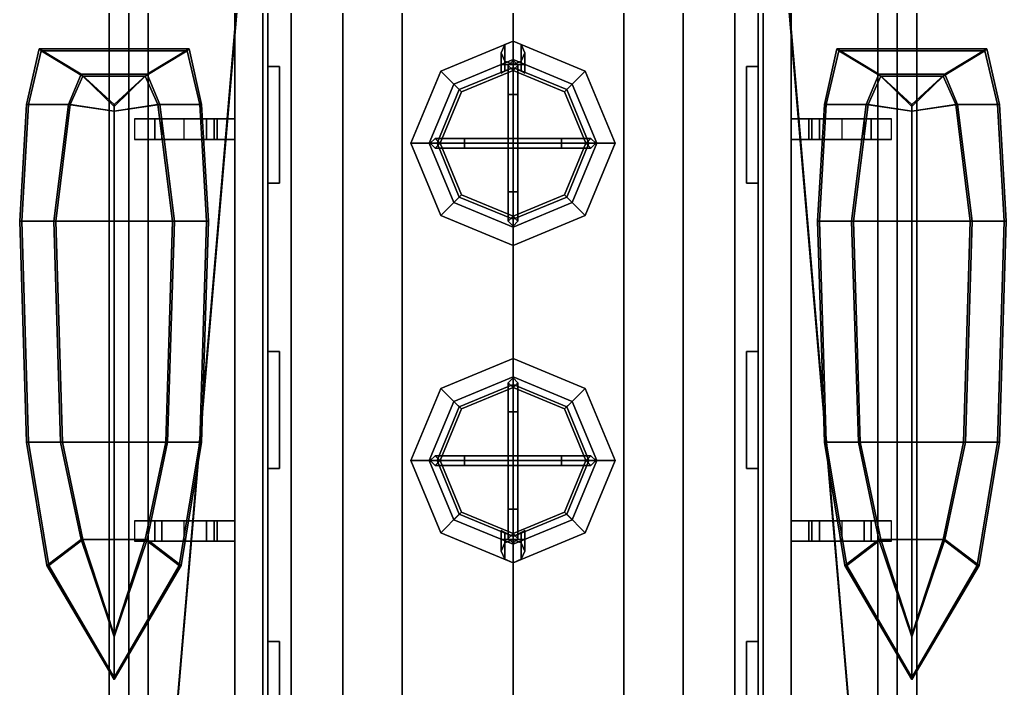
# Model space of a CAD drawing. Header units: millimetres. Extents: x -5.1 to 5.1, y -27.1 to 35.2.
# Drawn here: x -5.07 to 5.07, y -7.99 to -1.12 of the extents above; entities that cross this region are included whole.
import ezdxf

# ---------------------------------------------------------------- set-up
doc = ezdxf.new("R2010")
doc.units = ezdxf.units.MM
for name, color, linetype in [('boats', 1, 'Continuous'), ('cables', 6, 'Continuous'), ('drawing', 9, 'Continuous'), ('superstructure', 3, 'Continuous')]:
    doc.layers.add(name, color=color, linetype=linetype)

msp = doc.modelspace()

# ---------------------------------------------------------------- linework, layer by layer
for points in [[(-2.52, 10.77, 3.56), (-2.52, -9.66, 3.56), (-2.52, -8.71, 3.73), (-2.52, 10.15, 3.73)], [(-2.52, 10.15, 4.7), (-2.52, -8.71, 4.7), (-2.52, -9.66, 4.8), (-2.52, 10.77, 4.8)], [(2.52, -8.71, 3.73), (2.52, -9.66, 3.56), (2.52, 10.77, 3.56), (2.52, 10.15, 3.73)], [(2.52, -9.66, 4.8), (2.52, -8.71, 4.7), (2.52, 10.15, 4.7), (2.52, 10.77, 4.8)], [(-2.28, -9.36, 0.89), (-2.28, 2.44, 0.89), (-3.95, 0, 0.89), (-3.95, -11.13, 0.89)], [(3.95, -11.13, 0.89), (3.95, 0, 0.89), (2.28, 2.44, 0.89), (2.28, -9.36, 0.89)], [(-2.52, 0.14, 3.73), (-2.52, -1.6, 3.73), (-2.52, -1.6, 4.7), (-2.52, 0.14, 4.7)], [(2.52, -1.6, 4.7), (2.52, -1.6, 3.73), (2.52, 0.14, 3.73), (2.52, 0.14, 4.7)], [(-4.15, 0, 0.5), (-4.15, 0, 0.25), (-4.15, -11.13, 0.25), (-4.15, -11.13, 0.5)], [(-4.15, -11.13, 0.25), (-4.15, 0, 0.25), (-3.95, 0, 0.25), (-3.95, -11.13, 0.25)], [(-3.95, -11.13, 0.5), (-3.95, 0, 0.5), (-4.15, 0, 0.5), (-4.15, -11.13, 0.5)], [(-3.95, 0), (-3.95, 0, -1.15), (-3.95, -11.13, -1.15), (-3.95, -11.13)], [(-3.95, 0, -1.15), (-3.75, 0, -1.36), (-3.75, -11.13, -1.36), (-3.95, -11.13, -1.15)], [(-3.95, 0, 0.25), (-3.95, 0), (-3.95, -11.13), (-3.95, -11.13, 0.25)], [(-3.95, 0, 0.89), (-3.95, 0, 0.5), (-3.95, -11.13, 0.5), (-3.95, -11.13, 0.89)], [(-3.75, -11.13, -1.36), (-3.75, 0, -1.36), (3.75, 0, -1.36), (3.75, -11.13, -1.36)], [(3.75, -11.13, -1.36), (3.75, 0, -1.36), (3.95, 0, -1.15), (3.95, -11.13, -1.15)], [(3.95, -11.13, -1.15), (3.95, 0, -1.15), (3.95, 0), (3.95, -11.13)], [(3.95, -11.13), (3.95, 0), (3.95, 0, 0.25), (3.95, -11.13, 0.25)], [(3.95, -11.13, 0.25), (3.95, 0, 0.25), (4.15, 0, 0.25), (4.15, -11.13, 0.25)], [(4.15, -11.13, 0.5), (4.15, 0, 0.5), (3.95, 0, 0.5), (3.95, -11.13, 0.5)], [(3.95, -11.13, 0.5), (3.95, 0, 0.5), (3.95, 0, 0.89), (3.95, -11.13, 0.89)], [(4.15, 0, 0.25), (4.15, 0, 0.5), (4.15, -11.13, 0.5), (4.15, -11.13, 0.25)], [(0, -1.34, 5.84), (-0.742, -1.648, 5.84), (-0.552, -1.838, 6.04), (0, -1.61, 6.04)], [(0, -1.34, 5.39), (-0.742, -1.648, 5.27), (-0.742, -1.648, 5.84), (0, -1.34, 5.84)], [(-0.085, -1.375, 5.84), (-0.12, -1.46, 5.89), (-0.12, -1.46, 8.05), (-0.085, -1.375, 8.05)], [(-0.12, -1.58, 8.17), (-0.085, -1.58, 8.255), (-0.085, -1.375, 8.05), (-0.12, -1.46, 8.05)], [(0, -1.34, 5.84), (-0.085, -1.375, 5.84), (-0.085, -1.375, 8.05), (0, -1.34, 8.05)], [(-0.085, -1.58, 8.255), (0, -1.58, 8.29), (0, -1.34, 8.05), (-0.085, -1.375, 8.05)], [(0.085, -1.375, 5.84), (0, -1.34, 5.84), (0, -1.34, 8.05), (0.085, -1.375, 8.05)], [(0.742, -1.648, 5.84), (0, -1.34, 5.84), (0, -1.61, 6.04), (0.552, -1.838, 6.04)], [(0.742, -1.648, 5.27), (0, -1.34, 5.39), (0, -1.34, 5.84), (0.742, -1.648, 5.84)], [(0, -1.58, 8.29), (0.085, -1.58, 8.255), (0.085, -1.375, 8.05), (0, -1.34, 8.05)], [(0.12, -1.46, 5.89), (0.085, -1.375, 5.84), (0.085, -1.375, 8.05), (0.12, -1.46, 8.05)], [(0.085, -1.58, 8.255), (0.12, -1.58, 8.17), (0.12, -1.46, 8.05), (0.085, -1.375, 8.05)], [(-0.12, -1.46, 5.89), (-0.085, -1.545, 5.96), (-0.085, -1.545, 8.05), (-0.12, -1.46, 8.05)], [(-0.085, -1.58, 8.085), (-0.12, -1.58, 8.17), (-0.12, -1.46, 8.05), (-0.085, -1.545, 8.05)], [(0.085, -1.545, 5.96), (0.12, -1.46, 5.89), (0.12, -1.46, 8.05), (0.085, -1.545, 8.05)], [(0.12, -1.58, 8.17), (0.085, -1.58, 8.085), (0.085, -1.545, 8.05), (0.12, -1.46, 8.05)], [(-2.52, -1.6, 4.7), (-2.52, -1.6, 3.73), (-2.4, -1.6, 3.73), (-2.4, -1.6, 4.7)], [(-2.52, -1.6, 3.73), (-2.52, -2.8, 3.73), (-2.4, -2.8, 3.73), (-2.4, -1.6, 3.73)], [(-2.4, -1.6, 3.73), (-2.4, -2.8, 3.73), (-2.4, -2.8, 4.7), (-2.4, -1.6, 4.7)], [(0, -1.53, 8.95), (-0.608, -1.782, 8.95), (-0.608, -1.782, 9.15), (0, -1.53, 9.15)], [(0, -1.53, 9.15), (-0.608, -1.782, 9.15), (-0.53, -1.86, 9.15), (0, -1.64, 9.15)], [(0, -1.61, 6.04), (-0.552, -1.838, 6.04), (-0.552, -1.838, 8.95), (0, -1.61, 8.95)], [(-0.085, -1.65, 8.085), (-0.12, -1.67, 8.17), (-0.12, -1.58, 8.17), (-0.085, -1.58, 8.085)], [(-0.12, -1.67, 8.17), (-0.085, -1.65, 8.255), (-0.085, -1.58, 8.255), (-0.12, -1.58, 8.17)], [(-0.085, -1.545, 5.96), (0, -1.58, 6.02), (0, -1.58, 8.05), (-0.085, -1.545, 8.05)], [(0, -1.58, 8.05), (-0.085, -1.58, 8.085), (-0.085, -1.545, 8.05), (0, -1.58, 8.05)], [(0, -1.61, 8.05), (-0.085, -1.65, 8.085), (-0.085, -1.58, 8.085), (0, -1.58, 8.05)], [(-0.085, -1.65, 8.255), (0, -1.61, 8.29), (0, -1.58, 8.29), (-0.085, -1.58, 8.255)], [(0, -1.54, 9.15), (-0.05, -1.59, 9.15), (-0.05, -1.89, 9.31), (0, -1.89, 9.36)], [(-0.05, -1.59, 9.15), (0, -1.64, 9.15), (0, -1.89, 9.26), (-0.05, -1.89, 9.31)], [(0.608, -1.782, 8.95), (0, -1.53, 8.95), (0, -1.53, 9.15), (0.608, -1.782, 9.15)], [(0.608, -1.782, 9.15), (0, -1.53, 9.15), (0, -1.64, 9.15), (0.53, -1.86, 9.15)], [(0.05, -1.59, 9.15), (0, -1.54, 9.15), (0, -1.89, 9.36), (0.05, -1.89, 9.31)], [(0, -1.58, 6.02), (0.085, -1.545, 5.96), (0.085, -1.545, 8.05), (0, -1.58, 8.05)], [(0.085, -1.58, 8.085), (0, -1.58, 8.05), (0, -1.58, 8.05), (0.085, -1.545, 8.05)], [(0.085, -1.65, 8.085), (0, -1.61, 8.05), (0, -1.58, 8.05), (0.085, -1.58, 8.085)], [(0, -1.61, 8.29), (0.085, -1.65, 8.255), (0.085, -1.58, 8.255), (0, -1.58, 8.29)], [(0, -1.64, 9.15), (0.05, -1.59, 9.15), (0.05, -1.89, 9.31), (0, -1.89, 9.26)], [(0.552, -1.838, 6.04), (0, -1.61, 6.04), (0, -1.61, 8.95), (0.552, -1.838, 8.95)], [(0.12, -1.67, 8.17), (0.085, -1.65, 8.085), (0.085, -1.58, 8.085), (0.12, -1.58, 8.17)], [(0.085, -1.65, 8.255), (0.12, -1.67, 8.17), (0.12, -1.58, 8.17), (0.085, -1.58, 8.255)], [(2.4, -2.8, 4.7), (2.4, -2.8, 3.73), (2.4, -1.6, 3.73), (2.4, -1.6, 4.7)], [(2.4, -1.6, 4.7), (2.4, -1.6, 3.73), (2.52, -1.6, 3.73), (2.52, -1.6, 4.7)], [(2.4, -1.6, 3.73), (2.4, -2.8, 3.73), (2.52, -2.8, 3.73), (2.52, -1.6, 3.73)], [(-0.742, -1.648, 5.84), (-1.05, -2.39, 5.84), (-0.78, -2.39, 6.04), (-0.552, -1.838, 6.04)], [(-0.742, -1.648, 5.27), (-1.05, -2.39, 5.22), (-1.05, -2.39, 5.84), (-0.742, -1.648, 5.84)], [(-0.53, -1.86, 5.15), (0, -1.64, 5.15), (0, -1.64, 9.15), (-0.53, -1.86, 9.15)], [(0, -1.64, 5.15), (0.53, -1.86, 5.15), (0.53, -1.86, 9.15), (0, -1.64, 9.15)], [(1.05, -2.39, 5.84), (0.742, -1.648, 5.84), (0.552, -1.838, 6.04), (0.78, -2.39, 6.04)], [(1.05, -2.39, 5.22), (0.742, -1.648, 5.27), (0.742, -1.648, 5.84), (1.05, -2.39, 5.84)], [(-0.608, -1.782, 8.95), (-0.86, -2.39, 8.95), (-0.86, -2.39, 9.15), (-0.608, -1.782, 9.15)], [(-0.608, -1.782, 9.15), (-0.86, -2.39, 9.15), (-0.75, -2.39, 9.15), (-0.53, -1.86, 9.15)], [(0.86, -2.39, 9.15), (0.608, -1.782, 9.15), (0.53, -1.86, 9.15), (0.75, -2.39, 9.15)], [(0.86, -2.39, 8.95), (0.608, -1.782, 8.95), (0.608, -1.782, 9.15), (0.86, -2.39, 9.15)], [(-0.552, -1.838, 6.04), (-0.78, -2.39, 6.04), (-0.78, -2.39, 8.95), (-0.552, -1.838, 8.95)], [(-0.75, -2.39, 5.15), (-0.53, -1.86, 5.15), (-0.53, -1.86, 9.15), (-0.75, -2.39, 9.15)], [(0, -1.89, 9.36), (-0.05, -1.89, 9.31), (-0.05, -2.39, 9.37), (0, -2.39, 9.42)], [(-0.05, -1.89, 9.31), (0, -1.89, 9.26), (0, -2.39, 9.32), (-0.05, -2.39, 9.37)], [(0.05, -1.89, 9.31), (0, -1.89, 9.36), (0, -2.39, 9.42), (0.05, -2.39, 9.37)], [(0, -1.89, 9.26), (0.05, -1.89, 9.31), (0.05, -2.39, 9.37), (0, -2.39, 9.32)], [(0.53, -1.86, 5.15), (0.75, -2.39, 5.15), (0.75, -2.39, 9.15), (0.53, -1.86, 9.15)], [(0.78, -2.39, 6.04), (0.552, -1.838, 6.04), (0.552, -1.838, 8.95), (0.78, -2.39, 8.95)], [(-2.86, -2.14, 1.52), (-3.38, -2.14, 0.89), (-3.89, -2.14, 0.89), (-3.07, -2.14, 1.52)], [(-3.07, -2.14, 1.52), (-3.89, -2.14, 0.89), (-3.89, -2.35, 0.89), (-3.07, -2.35, 1.52)], [(-3.61, -2.14, 3.3), (-3.04, -2.14, 2.67), (-3.15, -2.14, 2.67), (-3.68, -2.14, 3.3)], [(-3.68, -2.14, 3.3), (-3.15, -2.14, 2.67), (-3.15, -2.35, 2.67), (-3.68, -2.35, 3.3)], [(-3.61, -2.35, 3.3), (-3.61, -2.14, 3.3), (-3.68, -2.14, 3.3), (-3.68, -2.35, 3.3)], [(-3.04, -2.35, 2.67), (-3.04, -2.14, 2.67), (-3.61, -2.14, 3.3), (-3.61, -2.35, 3.3)], [(-3.38, -2.35, 0.89), (-3.38, -2.14, 0.89), (-2.86, -2.14, 1.52), (-2.86, -2.35, 1.52)], [(-3.04, -2.14, 2.67), (-2.86, -2.14, 1.52), (-3.07, -2.14, 1.52), (-3.15, -2.14, 2.67)], [(-3.15, -2.14, 2.67), (-3.07, -2.14, 1.52), (-3.07, -2.35, 1.52), (-3.15, -2.35, 2.67)], [(-2.86, -2.35, 1.52), (-2.86, -2.14, 1.52), (-3.04, -2.14, 2.67), (-3.04, -2.35, 2.67)], [(3.07, -2.14, 1.52), (3.89, -2.14, 0.89), (3.38, -2.14, 0.89), (2.86, -2.14, 1.52)], [(3.38, -2.14, 0.89), (3.38, -2.35, 0.89), (2.86, -2.35, 1.52), (2.86, -2.14, 1.52)], [(3.15, -2.14, 2.67), (3.07, -2.14, 1.52), (2.86, -2.14, 1.52), (3.04, -2.14, 2.67)], [(2.86, -2.14, 1.52), (2.86, -2.35, 1.52), (3.04, -2.35, 2.67), (3.04, -2.14, 2.67)], [(3.68, -2.14, 3.3), (3.15, -2.14, 2.67), (3.04, -2.14, 2.67), (3.61, -2.14, 3.3)], [(3.04, -2.14, 2.67), (3.04, -2.35, 2.67), (3.61, -2.35, 3.3), (3.61, -2.14, 3.3)], [(3.07, -2.35, 1.52), (3.89, -2.35, 0.89), (3.89, -2.14, 0.89), (3.07, -2.14, 1.52)], [(3.15, -2.35, 2.67), (3.07, -2.35, 1.52), (3.07, -2.14, 1.52), (3.15, -2.14, 2.67)], [(3.68, -2.35, 3.3), (3.15, -2.35, 2.67), (3.15, -2.14, 2.67), (3.68, -2.14, 3.3)], [(3.61, -2.14, 3.3), (3.61, -2.35, 3.3), (3.68, -2.35, 3.3), (3.68, -2.14, 3.3)], [(-3.07, -2.35, 1.52), (-3.89, -2.35, 0.89), (-3.38, -2.35, 0.89), (-2.86, -2.35, 1.52)], [(-3.68, -2.35, 3.3), (-3.15, -2.35, 2.67), (-3.04, -2.35, 2.67), (-3.61, -2.35, 3.3)], [(-3.15, -2.35, 2.67), (-3.07, -2.35, 1.52), (-2.86, -2.35, 1.52), (-3.04, -2.35, 2.67)], [(-1.05, -2.39, 5.84), (-0.742, -3.132, 5.84), (-0.552, -2.942, 6.04), (-0.78, -2.39, 6.04)], [(-1.05, -2.39, 5.22), (-0.742, -3.132, 5.27), (-0.742, -3.132, 5.84), (-1.05, -2.39, 5.84)], [(-0.86, -2.39, 8.95), (-0.608, -2.998, 8.95), (-0.608, -2.998, 9.15), (-0.86, -2.39, 9.15)], [(-0.86, -2.39, 9.15), (-0.608, -2.998, 9.15), (-0.53, -2.92, 9.15), (-0.75, -2.39, 9.15)], [(-0.8, -2.34, 9.15), (-0.85, -2.39, 9.15), (-0.5, -2.39, 9.36), (-0.5, -2.34, 9.31)], [(-0.85, -2.39, 9.15), (-0.8, -2.44, 9.15), (-0.5, -2.44, 9.31), (-0.5, -2.39, 9.36)], [(-0.75, -2.39, 9.15), (-0.8, -2.34, 9.15), (-0.5, -2.34, 9.31), (-0.5, -2.39, 9.26)], [(-0.8, -2.44, 9.15), (-0.75, -2.39, 9.15), (-0.5, -2.39, 9.26), (-0.5, -2.44, 9.31)], [(-0.78, -2.39, 6.04), (-0.552, -2.942, 6.04), (-0.552, -2.942, 8.95), (-0.78, -2.39, 8.95)], [(-0.53, -2.92, 5.15), (-0.75, -2.39, 5.15), (-0.75, -2.39, 9.15), (-0.53, -2.92, 9.15)], [(-0.5, -2.34, 9.31), (-0.5, -2.39, 9.36), (0, -2.39, 9.42), (0, -2.34, 9.37)], [(-0.5, -2.39, 9.26), (-0.5, -2.34, 9.31), (0, -2.34, 9.37), (0, -2.39, 9.32)], [(-0.5, -2.39, 9.36), (-0.5, -2.44, 9.31), (0, -2.44, 9.37), (0, -2.39, 9.42)], [(-0.5, -2.44, 9.31), (-0.5, -2.39, 9.26), (0, -2.39, 9.32), (0, -2.44, 9.37)], [(-0.05, -2.89, 9.31), (0, -2.89, 9.36), (0, -2.39, 9.42), (-0.05, -2.39, 9.37)], [(0, -2.89, 9.26), (-0.05, -2.89, 9.31), (-0.05, -2.39, 9.37), (0, -2.39, 9.32)], [(0.5, -2.39, 9.36), (0.5, -2.34, 9.31), (0, -2.34, 9.37), (0, -2.39, 9.42)], [(0.5, -2.34, 9.31), (0.5, -2.39, 9.26), (0, -2.39, 9.32), (0, -2.34, 9.37)], [(0.5, -2.44, 9.31), (0.5, -2.39, 9.36), (0, -2.39, 9.42), (0, -2.44, 9.37)], [(0.5, -2.39, 9.26), (0.5, -2.44, 9.31), (0, -2.44, 9.37), (0, -2.39, 9.32)], [(0, -2.89, 9.36), (0.05, -2.89, 9.31), (0.05, -2.39, 9.37), (0, -2.39, 9.42)], [(0.05, -2.89, 9.31), (0, -2.89, 9.26), (0, -2.39, 9.32), (0.05, -2.39, 9.37)], [(0.85, -2.39, 9.15), (0.8, -2.34, 9.15), (0.5, -2.34, 9.31), (0.5, -2.39, 9.36)], [(0.8, -2.34, 9.15), (0.75, -2.39, 9.15), (0.5, -2.39, 9.26), (0.5, -2.34, 9.31)], [(0.8, -2.44, 9.15), (0.85, -2.39, 9.15), (0.5, -2.39, 9.36), (0.5, -2.44, 9.31)], [(0.75, -2.39, 9.15), (0.8, -2.44, 9.15), (0.5, -2.44, 9.31), (0.5, -2.39, 9.26)], [(0.75, -2.39, 5.15), (0.53, -2.92, 5.15), (0.53, -2.92, 9.15), (0.75, -2.39, 9.15)], [(0.608, -2.998, 9.15), (0.86, -2.39, 9.15), (0.75, -2.39, 9.15), (0.53, -2.92, 9.15)], [(0.552, -2.942, 6.04), (0.78, -2.39, 6.04), (0.78, -2.39, 8.95), (0.552, -2.942, 8.95)], [(0.742, -3.132, 5.84), (1.05, -2.39, 5.84), (0.78, -2.39, 6.04), (0.552, -2.942, 6.04)], [(0.608, -2.998, 8.95), (0.86, -2.39, 8.95), (0.86, -2.39, 9.15), (0.608, -2.998, 9.15)], [(0.742, -3.132, 5.27), (1.05, -2.39, 5.22), (1.05, -2.39, 5.84), (0.742, -3.132, 5.84)], [(2.86, -2.35, 1.52), (3.38, -2.35, 0.89), (3.89, -2.35, 0.89), (3.07, -2.35, 1.52)], [(3.04, -2.35, 2.67), (2.86, -2.35, 1.52), (3.07, -2.35, 1.52), (3.15, -2.35, 2.67)], [(3.61, -2.35, 3.3), (3.04, -2.35, 2.67), (3.15, -2.35, 2.67), (3.68, -2.35, 3.3)], [(-2.4, -2.8, 4.7), (-2.4, -2.8, 3.73), (-2.52, -2.8, 3.73), (-2.52, -2.8, 4.7)], [(-2.52, -2.8, 3.73), (-2.52, -4.53, 3.73), (-2.52, -4.53, 4.7), (-2.52, -2.8, 4.7)], [(2.52, -2.8, 4.7), (2.52, -2.8, 3.73), (2.4, -2.8, 3.73), (2.4, -2.8, 4.7)], [(2.52, -4.53, 4.7), (2.52, -4.53, 3.73), (2.52, -2.8, 3.73), (2.52, -2.8, 4.7)], [(-0.608, -2.998, 9.15), (0, -3.25, 9.15), (0, -3.14, 9.15), (-0.53, -2.92, 9.15)], [(0, -3.14, 5.15), (-0.53, -2.92, 5.15), (-0.53, -2.92, 9.15), (0, -3.14, 9.15)], [(-0.05, -3.19, 9.15), (0, -3.24, 9.15), (0, -2.89, 9.36), (-0.05, -2.89, 9.31)], [(0, -3.14, 9.15), (-0.05, -3.19, 9.15), (-0.05, -2.89, 9.31), (0, -2.89, 9.26)], [(0, -3.24, 9.15), (0.05, -3.19, 9.15), (0.05, -2.89, 9.31), (0, -2.89, 9.36)], [(0.05, -3.19, 9.15), (0, -3.14, 9.15), (0, -2.89, 9.26), (0.05, -2.89, 9.31)], [(0.53, -2.92, 5.15), (0, -3.14, 5.15), (0, -3.14, 9.15), (0.53, -2.92, 9.15)], [(0, -3.25, 9.15), (0.608, -2.998, 9.15), (0.53, -2.92, 9.15), (0, -3.14, 9.15)], [(-0.742, -3.132, 5.84), (0, -3.44, 5.84), (0, -3.17, 6.04), (-0.552, -2.942, 6.04)], [(-0.608, -2.998, 8.95), (0, -3.25, 8.95), (0, -3.25, 9.15), (-0.608, -2.998, 9.15)], [(-0.552, -2.942, 6.04), (0, -3.17, 6.04), (0, -3.17, 8.95), (-0.552, -2.942, 8.95)], [(0, -3.17, 6.04), (0.552, -2.942, 6.04), (0.552, -2.942, 8.95), (0, -3.17, 8.95)], [(0, -3.44, 5.84), (0.742, -3.132, 5.84), (0.552, -2.942, 6.04), (0, -3.17, 6.04)], [(0, -3.25, 8.95), (0.608, -2.998, 8.95), (0.608, -2.998, 9.15), (0, -3.25, 9.15)], [(-0.742, -3.132, 5.27), (0, -3.44, 5.39), (0, -3.44, 5.84), (-0.742, -3.132, 5.84)], [(0, -3.44, 5.39), (0.742, -3.132, 5.27), (0.742, -3.132, 5.84), (0, -3.44, 5.84)], [(-2.52, -4.53, 4.7), (-2.52, -4.53, 3.73), (-2.4, -4.53, 3.73), (-2.4, -4.53, 4.7)], [(-2.52, -4.53, 3.73), (-2.52, -5.73, 3.73), (-2.4, -5.73, 3.73), (-2.4, -4.53, 3.73)], [(-2.4, -4.53, 3.73), (-2.4, -5.73, 3.73), (-2.4, -5.73, 4.7), (-2.4, -4.53, 4.7)], [(2.4, -5.73, 4.7), (2.4, -5.73, 3.73), (2.4, -4.53, 3.73), (2.4, -4.53, 4.7)], [(2.4, -4.53, 4.7), (2.4, -4.53, 3.73), (2.52, -4.53, 3.73), (2.52, -4.53, 4.7)], [(2.4, -4.53, 3.73), (2.4, -5.73, 3.73), (2.52, -5.73, 3.73), (2.52, -4.53, 3.73)], [(0, -4.6, 5.84), (-0.742, -4.908, 5.84), (-0.552, -5.098, 6.04), (0, -4.87, 6.04)], [(0, -4.6, 5.39), (-0.742, -4.908, 5.27), (-0.742, -4.908, 5.84), (0, -4.6, 5.84)], [(0.742, -4.908, 5.84), (0, -4.6, 5.84), (0, -4.87, 6.04), (0.552, -5.098, 6.04)], [(0.742, -4.908, 5.27), (0, -4.6, 5.39), (0, -4.6, 5.84), (0.742, -4.908, 5.84)], [(0, -4.79, 9.15), (-0.608, -5.042, 9.15), (-0.53, -5.12, 9.15), (0, -4.9, 9.15)], [(0, -4.79, 8.95), (-0.608, -5.042, 8.95), (-0.608, -5.042, 9.15), (0, -4.79, 9.15)], [(0, -4.8, 9.15), (-0.05, -4.85, 9.15), (-0.05, -5.15, 9.31), (0, -5.15, 9.36)], [(-0.05, -4.85, 9.15), (0, -4.9, 9.15), (0, -5.15, 9.26), (-0.05, -5.15, 9.31)], [(0.608, -5.042, 9.15), (0, -4.79, 9.15), (0, -4.9, 9.15), (0.53, -5.12, 9.15)], [(0.608, -5.042, 8.95), (0, -4.79, 8.95), (0, -4.79, 9.15), (0.608, -5.042, 9.15)], [(0.05, -4.85, 9.15), (0, -4.8, 9.15), (0, -5.15, 9.36), (0.05, -5.15, 9.31)], [(0, -4.9, 9.15), (0.05, -4.85, 9.15), (0.05, -5.15, 9.31), (0, -5.15, 9.26)], [(-0.742, -4.908, 5.84), (-1.05, -5.65, 5.84), (-0.78, -5.65, 6.04), (-0.552, -5.098, 6.04)], [(-0.742, -4.908, 5.27), (-1.05, -5.65, 5.22), (-1.05, -5.65, 5.84), (-0.742, -4.908, 5.84)], [(0, -4.87, 6.04), (-0.552, -5.098, 6.04), (-0.552, -5.098, 8.95), (0, -4.87, 8.95)], [(-0.53, -5.12, 5.15), (0, -4.9, 5.15), (0, -4.9, 9.15), (-0.53, -5.12, 9.15)], [(0.552, -5.098, 6.04), (0, -4.87, 6.04), (0, -4.87, 8.95), (0.552, -5.098, 8.95)], [(0, -4.9, 5.15), (0.53, -5.12, 5.15), (0.53, -5.12, 9.15), (0, -4.9, 9.15)], [(1.05, -5.65, 5.84), (0.742, -4.908, 5.84), (0.552, -5.098, 6.04), (0.78, -5.65, 6.04)], [(1.05, -5.65, 5.22), (0.742, -4.908, 5.27), (0.742, -4.908, 5.84), (1.05, -5.65, 5.84)], [(-0.608, -5.042, 9.15), (-0.86, -5.65, 9.15), (-0.75, -5.65, 9.15), (-0.53, -5.12, 9.15)], [(-0.608, -5.042, 8.95), (-0.86, -5.65, 8.95), (-0.86, -5.65, 9.15), (-0.608, -5.042, 9.15)], [(0.86, -5.65, 9.15), (0.608, -5.042, 9.15), (0.53, -5.12, 9.15), (0.75, -5.65, 9.15)], [(0.86, -5.65, 8.95), (0.608, -5.042, 8.95), (0.608, -5.042, 9.15), (0.86, -5.65, 9.15)], [(-0.552, -5.098, 6.04), (-0.78, -5.65, 6.04), (-0.78, -5.65, 8.95), (-0.552, -5.098, 8.95)], [(-0.75, -5.65, 5.15), (-0.53, -5.12, 5.15), (-0.53, -5.12, 9.15), (-0.75, -5.65, 9.15)], [(-0.05, -5.15, 9.31), (0, -5.15, 9.26), (0, -5.65, 9.32), (-0.05, -5.65, 9.37)], [(0, -5.15, 9.36), (-0.05, -5.15, 9.31), (-0.05, -5.65, 9.37), (0, -5.65, 9.42)], [(0, -5.15, 9.26), (0.05, -5.15, 9.31), (0.05, -5.65, 9.37), (0, -5.65, 9.32)], [(0.05, -5.15, 9.31), (0, -5.15, 9.36), (0, -5.65, 9.42), (0.05, -5.65, 9.37)], [(0.53, -5.12, 5.15), (0.75, -5.65, 5.15), (0.75, -5.65, 9.15), (0.53, -5.12, 9.15)], [(0.78, -5.65, 6.04), (0.552, -5.098, 6.04), (0.552, -5.098, 8.95), (0.78, -5.65, 8.95)], [(-1.05, -5.65, 5.84), (-0.742, -6.392, 5.84), (-0.552, -6.202, 6.04), (-0.78, -5.65, 6.04)], [(-1.05, -5.65, 5.22), (-0.742, -6.392, 5.27), (-0.742, -6.392, 5.84), (-1.05, -5.65, 5.84)], [(-0.86, -5.65, 9.15), (-0.608, -6.258, 9.15), (-0.53, -6.18, 9.15), (-0.75, -5.65, 9.15)], [(-0.86, -5.65, 8.95), (-0.608, -6.258, 8.95), (-0.608, -6.258, 9.15), (-0.86, -5.65, 9.15)], [(-0.8, -5.6, 9.15), (-0.85, -5.65, 9.15), (-0.5, -5.65, 9.36), (-0.5, -5.6, 9.31)], [(-0.85, -5.65, 9.15), (-0.8, -5.7, 9.15), (-0.5, -5.7, 9.31), (-0.5, -5.65, 9.36)], [(-0.75, -5.65, 9.15), (-0.8, -5.6, 9.15), (-0.5, -5.6, 9.31), (-0.5, -5.65, 9.26)], [(-0.8, -5.7, 9.15), (-0.75, -5.65, 9.15), (-0.5, -5.65, 9.26), (-0.5, -5.7, 9.31)], [(-0.78, -5.65, 6.04), (-0.552, -6.202, 6.04), (-0.552, -6.202, 8.95), (-0.78, -5.65, 8.95)], [(-0.53, -6.18, 5.15), (-0.75, -5.65, 5.15), (-0.75, -5.65, 9.15), (-0.53, -6.18, 9.15)], [(-0.5, -5.65, 9.26), (-0.5, -5.6, 9.31), (0, -5.6, 9.37), (0, -5.65, 9.32)], [(-0.5, -5.6, 9.31), (-0.5, -5.65, 9.36), (0, -5.65, 9.42), (0, -5.6, 9.37)], [(-0.5, -5.7, 9.31), (-0.5, -5.65, 9.26), (0, -5.65, 9.32), (0, -5.7, 9.37)], [(-0.5, -5.65, 9.36), (-0.5, -5.7, 9.31), (0, -5.7, 9.37), (0, -5.65, 9.42)], [(0, -6.15, 9.26), (-0.05, -6.15, 9.31), (-0.05, -5.65, 9.37), (0, -5.65, 9.32)], [(-0.05, -6.15, 9.31), (0, -6.15, 9.36), (0, -5.65, 9.42), (-0.05, -5.65, 9.37)], [(0.5, -5.6, 9.31), (0.5, -5.65, 9.26), (0, -5.65, 9.32), (0, -5.6, 9.37)], [(0.5, -5.65, 9.36), (0.5, -5.6, 9.31), (0, -5.6, 9.37), (0, -5.65, 9.42)], [(0.05, -6.15, 9.31), (0, -6.15, 9.26), (0, -5.65, 9.32), (0.05, -5.65, 9.37)], [(0, -6.15, 9.36), (0.05, -6.15, 9.31), (0.05, -5.65, 9.37), (0, -5.65, 9.42)], [(0.5, -5.65, 9.26), (0.5, -5.7, 9.31), (0, -5.7, 9.37), (0, -5.65, 9.32)], [(0.5, -5.7, 9.31), (0.5, -5.65, 9.36), (0, -5.65, 9.42), (0, -5.7, 9.37)], [(0.8, -5.6, 9.15), (0.75, -5.65, 9.15), (0.5, -5.65, 9.26), (0.5, -5.6, 9.31)], [(0.85, -5.65, 9.15), (0.8, -5.6, 9.15), (0.5, -5.6, 9.31), (0.5, -5.65, 9.36)], [(0.75, -5.65, 9.15), (0.8, -5.7, 9.15), (0.5, -5.7, 9.31), (0.5, -5.65, 9.26)], [(0.8, -5.7, 9.15), (0.85, -5.65, 9.15), (0.5, -5.65, 9.36), (0.5, -5.7, 9.31)], [(0.75, -5.65, 5.15), (0.53, -6.18, 5.15), (0.53, -6.18, 9.15), (0.75, -5.65, 9.15)], [(0.608, -6.258, 9.15), (0.86, -5.65, 9.15), (0.75, -5.65, 9.15), (0.53, -6.18, 9.15)], [(0.552, -6.202, 6.04), (0.78, -5.65, 6.04), (0.78, -5.65, 8.95), (0.552, -6.202, 8.95)], [(0.742, -6.392, 5.84), (1.05, -5.65, 5.84), (0.78, -5.65, 6.04), (0.552, -6.202, 6.04)], [(0.608, -6.258, 8.95), (0.86, -5.65, 8.95), (0.86, -5.65, 9.15), (0.608, -6.258, 9.15)], [(0.742, -6.392, 5.27), (1.05, -5.65, 5.22), (1.05, -5.65, 5.84), (0.742, -6.392, 5.84)], [(-2.4, -5.73, 4.7), (-2.4, -5.73, 3.73), (-2.52, -5.73, 3.73), (-2.52, -5.73, 4.7)], [(-2.52, -5.73, 3.73), (-2.52, -7.51, 3.73), (-2.52, -7.51, 4.7), (-2.52, -5.73, 4.7)], [(2.52, -5.73, 4.7), (2.52, -5.73, 3.73), (2.4, -5.73, 3.73), (2.4, -5.73, 4.7)], [(2.52, -7.51, 4.7), (2.52, -7.51, 3.73), (2.52, -5.73, 3.73), (2.52, -5.73, 4.7)], [(-0.608, -6.258, 9.15), (0, -6.51, 9.15), (0, -6.4, 9.15), (-0.53, -6.18, 9.15)], [(0, -6.4, 5.15), (-0.53, -6.18, 5.15), (-0.53, -6.18, 9.15), (0, -6.4, 9.15)], [(0, -6.4, 9.15), (-0.05, -6.45, 9.15), (-0.05, -6.15, 9.31), (0, -6.15, 9.26)], [(-0.05, -6.45, 9.15), (0, -6.5, 9.15), (0, -6.15, 9.36), (-0.05, -6.15, 9.31)], [(0.05, -6.45, 9.15), (0, -6.4, 9.15), (0, -6.15, 9.26), (0.05, -6.15, 9.31)], [(0, -6.5, 9.15), (0.05, -6.45, 9.15), (0.05, -6.15, 9.31), (0, -6.15, 9.36)], [(0.53, -6.18, 5.15), (0, -6.4, 5.15), (0, -6.4, 9.15), (0.53, -6.18, 9.15)], [(0, -6.51, 9.15), (0.608, -6.258, 9.15), (0.53, -6.18, 9.15), (0, -6.4, 9.15)], [(-3.07, -6.27, 1.52), (-3.89, -6.27, 0.89), (-3.89, -6.48, 0.89), (-3.07, -6.48, 1.52)], [(-2.86, -6.27, 1.52), (-3.38, -6.27, 0.89), (-3.89, -6.27, 0.89), (-3.07, -6.27, 1.52)], [(-3.68, -6.27, 3.3), (-3.15, -6.27, 2.67), (-3.15, -6.48, 2.67), (-3.68, -6.48, 3.3)], [(-3.61, -6.27, 3.3), (-3.04, -6.27, 2.67), (-3.15, -6.27, 2.67), (-3.68, -6.27, 3.3)], [(-3.61, -6.48, 3.3), (-3.61, -6.27, 3.3), (-3.68, -6.27, 3.3), (-3.68, -6.48, 3.3)], [(-3.04, -6.48, 2.67), (-3.04, -6.27, 2.67), (-3.61, -6.27, 3.3), (-3.61, -6.48, 3.3)], [(-3.38, -6.48, 0.89), (-3.38, -6.27, 0.89), (-2.86, -6.27, 1.52), (-2.86, -6.48, 1.52)], [(-3.15, -6.27, 2.67), (-3.07, -6.27, 1.52), (-3.07, -6.48, 1.52), (-3.15, -6.48, 2.67)], [(-3.04, -6.27, 2.67), (-2.86, -6.27, 1.52), (-3.07, -6.27, 1.52), (-3.15, -6.27, 2.67)], [(-2.86, -6.48, 1.52), (-2.86, -6.27, 1.52), (-3.04, -6.27, 2.67), (-3.04, -6.48, 2.67)], [(-0.742, -6.392, 5.84), (0, -6.7, 5.84), (0, -6.43, 6.04), (-0.552, -6.202, 6.04)], [(-0.608, -6.258, 8.95), (0, -6.51, 8.95), (0, -6.51, 9.15), (-0.608, -6.258, 9.15)], [(-0.552, -6.202, 6.04), (0, -6.43, 6.04), (0, -6.43, 8.95), (-0.552, -6.202, 8.95)], [(0, -6.43, 6.04), (0.552, -6.202, 6.04), (0.552, -6.202, 8.95), (0, -6.43, 8.95)], [(0, -6.7, 5.84), (0.742, -6.392, 5.84), (0.552, -6.202, 6.04), (0, -6.43, 6.04)], [(0, -6.51, 8.95), (0.608, -6.258, 8.95), (0.608, -6.258, 9.15), (0, -6.51, 9.15)], [(2.86, -6.27, 1.52), (2.86, -6.48, 1.52), (3.04, -6.48, 2.67), (3.04, -6.27, 2.67)], [(3.15, -6.27, 2.67), (3.07, -6.27, 1.52), (2.86, -6.27, 1.52), (3.04, -6.27, 2.67)], [(3.38, -6.27, 0.89), (3.38, -6.48, 0.89), (2.86, -6.48, 1.52), (2.86, -6.27, 1.52)], [(3.07, -6.27, 1.52), (3.89, -6.27, 0.89), (3.38, -6.27, 0.89), (2.86, -6.27, 1.52)], [(3.04, -6.27, 2.67), (3.04, -6.48, 2.67), (3.61, -6.48, 3.3), (3.61, -6.27, 3.3)], [(3.68, -6.27, 3.3), (3.15, -6.27, 2.67), (3.04, -6.27, 2.67), (3.61, -6.27, 3.3)], [(3.15, -6.48, 2.67), (3.07, -6.48, 1.52), (3.07, -6.27, 1.52), (3.15, -6.27, 2.67)], [(3.07, -6.48, 1.52), (3.89, -6.48, 0.89), (3.89, -6.27, 0.89), (3.07, -6.27, 1.52)], [(3.68, -6.48, 3.3), (3.15, -6.48, 2.67), (3.15, -6.27, 2.67), (3.68, -6.27, 3.3)], [(3.61, -6.27, 3.3), (3.61, -6.48, 3.3), (3.68, -6.48, 3.3), (3.68, -6.27, 3.3)], [(-0.085, -6.39, 8.255), (-0.12, -6.37, 8.17), (-0.12, -6.46, 8.17), (-0.085, -6.46, 8.255)], [(-0.12, -6.37, 8.17), (-0.085, -6.39, 8.085), (-0.085, -6.46, 8.085), (-0.12, -6.46, 8.17)], [(0.12, -6.37, 8.17), (0.085, -6.39, 8.255), (0.085, -6.46, 8.255), (0.12, -6.46, 8.17)], [(0.085, -6.39, 8.085), (0.12, -6.37, 8.17), (0.12, -6.46, 8.17), (0.085, -6.46, 8.085)], [(-3.07, -6.48, 1.52), (-3.89, -6.48, 0.89), (-3.38, -6.48, 0.89), (-2.86, -6.48, 1.52)], [(-3.68, -6.48, 3.3), (-3.15, -6.48, 2.67), (-3.04, -6.48, 2.67), (-3.61, -6.48, 3.3)], [(-3.15, -6.48, 2.67), (-3.07, -6.48, 1.52), (-2.86, -6.48, 1.52), (-3.04, -6.48, 2.67)], [(-0.742, -6.392, 5.27), (0, -6.7, 5.39), (0, -6.7, 5.84), (-0.742, -6.392, 5.84)], [(-0.085, -6.46, 8.255), (-0.12, -6.46, 8.17), (-0.12, -6.58, 8.05), (-0.085, -6.665, 8.05)], [(-0.12, -6.46, 8.17), (-0.085, -6.46, 8.085), (-0.085, -6.495, 8.05), (-0.12, -6.58, 8.05)], [(0, -6.43, 8.29), (-0.085, -6.39, 8.255), (-0.085, -6.46, 8.255), (0, -6.46, 8.29)], [(-0.085, -6.39, 8.085), (0, -6.43, 8.05), (0, -6.46, 8.05), (-0.085, -6.46, 8.085)], [(0, -6.46, 6.02), (-0.085, -6.495, 5.96), (-0.085, -6.495, 8.05), (0, -6.46, 8.05)], [(0, -6.46, 8.29), (-0.085, -6.46, 8.255), (-0.085, -6.665, 8.05), (0, -6.7, 8.05)], [(-0.085, -6.46, 8.085), (0, -6.46, 8.05), (0, -6.46, 8.05), (-0.085, -6.495, 8.05)], [(0.085, -6.39, 8.255), (0, -6.43, 8.29), (0, -6.46, 8.29), (0.085, -6.46, 8.255)], [(0, -6.43, 8.05), (0.085, -6.39, 8.085), (0.085, -6.46, 8.085), (0, -6.46, 8.05)], [(0, -6.7, 5.39), (0.742, -6.392, 5.27), (0.742, -6.392, 5.84), (0, -6.7, 5.84)], [(0.085, -6.495, 5.96), (0, -6.46, 6.02), (0, -6.46, 8.05), (0.085, -6.495, 8.05)], [(0.085, -6.46, 8.255), (0, -6.46, 8.29), (0, -6.7, 8.05), (0.085, -6.665, 8.05)], [(0, -6.46, 8.05), (0.085, -6.46, 8.085), (0.085, -6.495, 8.05), (0, -6.46, 8.05)], [(0.12, -6.46, 8.17), (0.085, -6.46, 8.255), (0.085, -6.665, 8.05), (0.12, -6.58, 8.05)], [(0.085, -6.46, 8.085), (0.12, -6.46, 8.17), (0.12, -6.58, 8.05), (0.085, -6.495, 8.05)], [(3.04, -6.48, 2.67), (2.86, -6.48, 1.52), (3.07, -6.48, 1.52), (3.15, -6.48, 2.67)], [(2.86, -6.48, 1.52), (3.38, -6.48, 0.89), (3.89, -6.48, 0.89), (3.07, -6.48, 1.52)], [(3.61, -6.48, 3.3), (3.04, -6.48, 2.67), (3.15, -6.48, 2.67), (3.68, -6.48, 3.3)], [(-0.085, -6.495, 5.96), (-0.12, -6.58, 5.89), (-0.12, -6.58, 8.05), (-0.085, -6.495, 8.05)], [(-0.12, -6.58, 5.89), (-0.085, -6.665, 5.84), (-0.085, -6.665, 8.05), (-0.12, -6.58, 8.05)], [(0.12, -6.58, 5.89), (0.085, -6.495, 5.96), (0.085, -6.495, 8.05), (0.12, -6.58, 8.05)], [(0.085, -6.665, 5.84), (0.12, -6.58, 5.89), (0.12, -6.58, 8.05), (0.085, -6.665, 8.05)], [(-0.085, -6.665, 5.84), (0, -6.7, 5.84), (0, -6.7, 8.05), (-0.085, -6.665, 8.05)], [(0, -6.7, 5.84), (0.085, -6.665, 5.84), (0.085, -6.665, 8.05), (0, -6.7, 8.05)], [(-2.52, -7.51, 4.7), (-2.52, -7.51, 3.73), (-2.4, -7.51, 3.73), (-2.4, -7.51, 4.7)], [(-2.52, -7.51, 3.73), (-2.52, -8.71, 3.73), (-2.4, -8.71, 3.73), (-2.4, -7.51, 3.73)], [(-2.4, -7.51, 3.73), (-2.4, -8.71, 3.73), (-2.4, -8.71, 4.7), (-2.4, -7.51, 4.7)], [(2.4, -8.71, 4.7), (2.4, -8.71, 3.73), (2.4, -7.51, 3.73), (2.4, -7.51, 4.7)], [(2.4, -7.51, 4.7), (2.4, -7.51, 3.73), (2.52, -7.51, 3.73), (2.52, -7.51, 4.7)], [(2.4, -7.51, 3.73), (2.4, -8.71, 3.73), (2.52, -8.71, 3.73), (2.52, -7.51, 3.73)]]:
    msp.add_3dface(points)
at = {"layer": 'boats'}
for points in [[(-4.44, -1.68, 1.64), (-4.57, -1.99, 1.64), (-5, -1.99, 2.27), (-4.87, -1.42, 2.27)], [(-4.87, -1.42, 2.27), (-5, -1.99, 2.27), (-4.98, -1.99, 2.27), (-4.85, -1.44, 2.27)], [(-4.98, -1.99, 2.27), (-4.55, -1.99, 1.64), (-4.42, -1.7, 1.64), (-4.85, -1.44, 2.27)], [(-3.33, -1.42, 2.27), (-3.76, -1.68, 1.64), (-4.44, -1.68, 1.64), (-4.87, -1.42, 2.27)], [(-3.35, -1.44, 2.27), (-3.33, -1.42, 2.27), (-4.87, -1.42, 2.27), (-4.85, -1.44, 2.27)], [(-4.85, -1.44, 2.27), (-4.42, -1.7, 1.64), (-3.78, -1.7, 1.64), (-3.35, -1.44, 2.27)], [(-3.78, -1.7, 1.64), (-3.65, -1.99, 1.64), (-3.22, -1.99, 2.27), (-3.35, -1.44, 2.27)], [(-3.2, -1.99, 2.27), (-3.63, -1.99, 1.64), (-3.76, -1.68, 1.64), (-3.33, -1.42, 2.27)], [(-3.22, -1.99, 2.27), (-3.2, -1.99, 2.27), (-3.33, -1.42, 2.27), (-3.35, -1.44, 2.27)], [(3.76, -1.68, 1.64), (3.63, -1.99, 1.64), (3.2, -1.99, 2.27), (3.33, -1.42, 2.27)], [(3.33, -1.42, 2.27), (3.2, -1.99, 2.27), (3.22, -1.99, 2.27), (3.35, -1.44, 2.27)], [(3.22, -1.99, 2.27), (3.65, -1.99, 1.64), (3.78, -1.7, 1.64), (3.35, -1.44, 2.27)], [(4.87, -1.42, 2.27), (4.44, -1.68, 1.64), (3.76, -1.68, 1.64), (3.33, -1.42, 2.27)], [(4.85, -1.44, 2.27), (4.87, -1.42, 2.27), (3.33, -1.42, 2.27), (3.35, -1.44, 2.27)], [(3.35, -1.44, 2.27), (3.78, -1.7, 1.64), (4.42, -1.7, 1.64), (4.85, -1.44, 2.27)], [(4.42, -1.7, 1.64), (4.55, -1.99, 1.64), (4.98, -1.99, 2.27), (4.85, -1.44, 2.27)], [(5, -1.99, 2.27), (4.57, -1.99, 1.64), (4.44, -1.68, 1.64), (4.87, -1.42, 2.27)], [(4.98, -1.99, 2.27), (5, -1.99, 2.27), (4.87, -1.42, 2.27), (4.85, -1.44, 2.27)], [(-4.1, -2.06, 1.25), (-4.57, -1.99, 1.64), (-4.44, -1.68, 1.64), (-4.1, -1.99, 1.25)], [(-4.42, -1.7, 1.64), (-4.55, -1.99, 1.64), (-4.1, -2.06, 1.27), (-4.1, -2.01, 1.27)], [(-4.1, -1.99, 1.25), (-4.44, -1.68, 1.64), (-3.76, -1.68, 1.64), (-4.1, -1.99, 1.25)], [(-4.1, -2.01, 1.27), (-3.78, -1.7, 1.64), (-4.42, -1.7, 1.64), (-4.1, -2.01, 1.27)], [(-3.76, -1.68, 1.64), (-3.63, -1.99, 1.64), (-4.1, -2.06, 1.25), (-4.1, -1.99, 1.25)], [(-4.1, -2.06, 1.27), (-3.65, -1.99, 1.64), (-3.78, -1.7, 1.64), (-4.1, -2.01, 1.27)], [(4.1, -2.06, 1.25), (3.63, -1.99, 1.64), (3.76, -1.68, 1.64), (4.1, -1.99, 1.25)], [(3.78, -1.7, 1.64), (3.65, -1.99, 1.64), (4.1, -2.06, 1.27), (4.1, -2.01, 1.27)], [(4.1, -1.99, 1.25), (3.76, -1.68, 1.64), (4.44, -1.68, 1.64), (4.1, -1.99, 1.25)], [(4.1, -2.01, 1.27), (4.42, -1.7, 1.64), (3.78, -1.7, 1.64), (4.1, -2.01, 1.27)], [(4.44, -1.68, 1.64), (4.57, -1.99, 1.64), (4.1, -2.06, 1.25), (4.1, -1.99, 1.25)], [(4.1, -2.06, 1.27), (4.55, -1.99, 1.64), (4.42, -1.7, 1.64), (4.1, -2.01, 1.27)], [(-4.57, -1.99, 1.64), (-4.72, -3.19, 1.64), (-5.07, -3.19, 2.27), (-5, -1.99, 2.27)], [(-5, -1.99, 2.27), (-5.07, -3.19, 2.27), (-5.05, -3.19, 2.27), (-4.98, -1.99, 2.27)], [(-5.05, -3.19, 2.27), (-4.7, -3.19, 1.64), (-4.55, -1.99, 1.64), (-4.98, -1.99, 2.27)], [(-4.1, -3.19, 1.25), (-4.72, -3.19, 1.64), (-4.57, -1.99, 1.64), (-4.1, -2.06, 1.25)], [(-4.55, -1.99, 1.64), (-4.7, -3.19, 1.64), (-4.1, -3.19, 1.27), (-4.1, -2.06, 1.27)], [(-4.1, -3.19, 1.27), (-3.5, -3.19, 1.64), (-3.65, -1.99, 1.64), (-4.1, -2.06, 1.27)], [(-3.63, -1.99, 1.64), (-3.48, -3.19, 1.64), (-4.1, -3.19, 1.25), (-4.1, -2.06, 1.25)], [(-3.65, -1.99, 1.64), (-3.5, -3.19, 1.64), (-3.15, -3.19, 2.27), (-3.22, -1.99, 2.27)], [(-3.13, -3.19, 2.27), (-3.48, -3.19, 1.64), (-3.63, -1.99, 1.64), (-3.2, -1.99, 2.27)], [(-3.15, -3.19, 2.27), (-3.13, -3.19, 2.27), (-3.2, -1.99, 2.27), (-3.22, -1.99, 2.27)], [(3.63, -1.99, 1.64), (3.48, -3.19, 1.64), (3.13, -3.19, 2.27), (3.2, -1.99, 2.27)], [(3.2, -1.99, 2.27), (3.13, -3.19, 2.27), (3.15, -3.19, 2.27), (3.22, -1.99, 2.27)], [(3.15, -3.19, 2.27), (3.5, -3.19, 1.64), (3.65, -1.99, 1.64), (3.22, -1.99, 2.27)], [(4.1, -3.19, 1.25), (3.48, -3.19, 1.64), (3.63, -1.99, 1.64), (4.1, -2.06, 1.25)], [(3.65, -1.99, 1.64), (3.5, -3.19, 1.64), (4.1, -3.19, 1.27), (4.1, -2.06, 1.27)], [(4.57, -1.99, 1.64), (4.72, -3.19, 1.64), (4.1, -3.19, 1.25), (4.1, -2.06, 1.25)], [(4.1, -3.19, 1.27), (4.7, -3.19, 1.64), (4.55, -1.99, 1.64), (4.1, -2.06, 1.27)], [(4.55, -1.99, 1.64), (4.7, -3.19, 1.64), (5.05, -3.19, 2.27), (4.98, -1.99, 2.27)], [(5.07, -3.19, 2.27), (4.72, -3.19, 1.64), (4.57, -1.99, 1.64), (5, -1.99, 2.27)], [(5.05, -3.19, 2.27), (5.07, -3.19, 2.27), (5, -1.99, 2.27), (4.98, -1.99, 2.27)], [(-4.72, -3.19, 1.64), (-4.65, -5.46, 1.64), (-5, -5.46, 2.37), (-5.07, -3.19, 2.27)], [(-5.07, -3.19, 2.27), (-5, -5.46, 2.37), (-4.98, -5.46, 2.37), (-5.05, -3.19, 2.27)], [(-4.98, -5.46, 2.37), (-4.63, -5.46, 1.64), (-4.7, -3.19, 1.64), (-5.05, -3.19, 2.27)], [(-4.1, -5.46, 1.25), (-4.65, -5.46, 1.64), (-4.72, -3.19, 1.64), (-4.1, -3.19, 1.25)], [(-4.7, -3.19, 1.64), (-4.63, -5.46, 1.64), (-4.1, -5.46, 1.27), (-4.1, -3.19, 1.27)], [(-4.1, -5.46, 1.27), (-3.57, -5.46, 1.64), (-3.5, -3.19, 1.64), (-4.1, -3.19, 1.27)], [(-3.48, -3.19, 1.64), (-3.55, -5.46, 1.64), (-4.1, -5.46, 1.25), (-4.1, -3.19, 1.25)], [(-3.5, -3.19, 1.64), (-3.57, -5.46, 1.64), (-3.22, -5.46, 2.37), (-3.15, -3.19, 2.27)], [(-3.2, -5.46, 2.37), (-3.55, -5.46, 1.64), (-3.48, -3.19, 1.64), (-3.13, -3.19, 2.27)], [(-3.22, -5.46, 2.37), (-3.2, -5.46, 2.37), (-3.13, -3.19, 2.27), (-3.15, -3.19, 2.27)], [(3.48, -3.19, 1.64), (3.55, -5.46, 1.64), (3.2, -5.46, 2.37), (3.13, -3.19, 2.27)], [(3.13, -3.19, 2.27), (3.2, -5.46, 2.37), (3.22, -5.46, 2.37), (3.15, -3.19, 2.27)], [(3.22, -5.46, 2.37), (3.57, -5.46, 1.64), (3.5, -3.19, 1.64), (3.15, -3.19, 2.27)], [(4.1, -5.46, 1.25), (3.55, -5.46, 1.64), (3.48, -3.19, 1.64), (4.1, -3.19, 1.25)], [(3.5, -3.19, 1.64), (3.57, -5.46, 1.64), (4.1, -5.46, 1.27), (4.1, -3.19, 1.27)], [(4.72, -3.19, 1.64), (4.65, -5.46, 1.64), (4.1, -5.46, 1.25), (4.1, -3.19, 1.25)], [(4.1, -5.46, 1.27), (4.63, -5.46, 1.64), (4.7, -3.19, 1.64), (4.1, -3.19, 1.27)], [(4.7, -3.19, 1.64), (4.63, -5.46, 1.64), (4.98, -5.46, 2.37), (5.05, -3.19, 2.27)], [(5, -5.46, 2.37), (4.65, -5.46, 1.64), (4.72, -3.19, 1.64), (5.07, -3.19, 2.27)], [(4.98, -5.46, 2.37), (5, -5.46, 2.37), (5.07, -3.19, 2.27), (5.05, -3.19, 2.27)], [(-4.65, -5.46, 1.64), (-4.44, -6.46, 1.64), (-4.79, -6.73, 2.43), (-5, -5.46, 2.37)], [(-5, -5.46, 2.37), (-4.79, -6.73, 2.43), (-4.77, -6.73, 2.43), (-4.98, -5.46, 2.37)], [(-4.77, -6.73, 2.43), (-4.42, -6.46, 1.64), (-4.63, -5.46, 1.64), (-4.98, -5.46, 2.37)], [(-4.1, -6.46, 1.25), (-4.44, -6.46, 1.64), (-4.65, -5.46, 1.64), (-4.1, -5.46, 1.25)], [(-4.63, -5.46, 1.64), (-4.42, -6.46, 1.64), (-4.1, -6.46, 1.27), (-4.1, -5.46, 1.27)], [(-4.1, -6.46, 1.27), (-3.78, -6.46, 1.64), (-3.57, -5.46, 1.64), (-4.1, -5.46, 1.27)], [(-3.55, -5.46, 1.64), (-3.76, -6.46, 1.64), (-4.1, -6.46, 1.25), (-4.1, -5.46, 1.25)], [(-3.57, -5.46, 1.64), (-3.78, -6.46, 1.64), (-3.43, -6.73, 2.43), (-3.22, -5.46, 2.37)], [(-3.41, -6.73, 2.43), (-3.76, -6.46, 1.64), (-3.55, -5.46, 1.64), (-3.2, -5.46, 2.37)], [(-3.43, -6.73, 2.43), (-3.41, -6.73, 2.43), (-3.2, -5.46, 2.37), (-3.22, -5.46, 2.37)], [(3.55, -5.46, 1.64), (3.76, -6.46, 1.64), (3.41, -6.73, 2.43), (3.2, -5.46, 2.37)], [(3.2, -5.46, 2.37), (3.41, -6.73, 2.43), (3.43, -6.73, 2.43), (3.22, -5.46, 2.37)], [(3.43, -6.73, 2.43), (3.78, -6.46, 1.64), (3.57, -5.46, 1.64), (3.22, -5.46, 2.37)], [(4.1, -6.46, 1.25), (3.76, -6.46, 1.64), (3.55, -5.46, 1.64), (4.1, -5.46, 1.25)], [(3.57, -5.46, 1.64), (3.78, -6.46, 1.64), (4.1, -6.46, 1.27), (4.1, -5.46, 1.27)], [(4.65, -5.46, 1.64), (4.44, -6.46, 1.64), (4.1, -6.46, 1.25), (4.1, -5.46, 1.25)], [(4.1, -6.46, 1.27), (4.42, -6.46, 1.64), (4.63, -5.46, 1.64), (4.1, -5.46, 1.27)], [(4.63, -5.46, 1.64), (4.42, -6.46, 1.64), (4.77, -6.73, 2.43), (4.98, -5.46, 2.37)], [(4.79, -6.73, 2.43), (4.44, -6.46, 1.64), (4.65, -5.46, 1.64), (5, -5.46, 2.37)], [(4.77, -6.73, 2.43), (4.79, -6.73, 2.43), (5, -5.46, 2.37), (4.98, -5.46, 2.37)], [(-4.44, -6.46, 1.64), (-4.1, -7.46, 1.64), (-4.1, -7.9, 2.51), (-4.79, -6.73, 2.43)], [(-4.1, -7.88, 2.51), (-4.1, -7.44, 1.64), (-4.42, -6.46, 1.64), (-4.77, -6.73, 2.43)], [(-4.1, -7.08, 1.25), (-4.1, -7.46, 1.64), (-4.44, -6.46, 1.64), (-4.1, -6.46, 1.25)], [(-4.42, -6.46, 1.64), (-4.1, -7.44, 1.64), (-4.1, -7.06, 1.27), (-4.1, -6.46, 1.27)], [(-3.78, -6.46, 1.64), (-4.1, -7.44, 1.64), (-4.1, -7.88, 2.51), (-3.43, -6.73, 2.43)], [(-4.1, -7.9, 2.51), (-4.1, -7.46, 1.64), (-3.76, -6.46, 1.64), (-3.41, -6.73, 2.43)], [(-4.1, -7.06, 1.27), (-4.1, -7.44, 1.64), (-3.78, -6.46, 1.64), (-4.1, -6.46, 1.27)], [(-3.76, -6.46, 1.64), (-4.1, -7.46, 1.64), (-4.1, -7.08, 1.25), (-4.1, -6.46, 1.25)], [(3.76, -6.46, 1.64), (4.1, -7.46, 1.64), (4.1, -7.9, 2.51), (3.41, -6.73, 2.43)], [(4.1, -7.88, 2.51), (4.1, -7.44, 1.64), (3.78, -6.46, 1.64), (3.43, -6.73, 2.43)], [(4.1, -7.08, 1.25), (4.1, -7.46, 1.64), (3.76, -6.46, 1.64), (4.1, -6.46, 1.25)], [(3.78, -6.46, 1.64), (4.1, -7.44, 1.64), (4.1, -7.06, 1.27), (4.1, -6.46, 1.27)], [(4.1, -7.9, 2.51), (4.1, -7.46, 1.64), (4.44, -6.46, 1.64), (4.79, -6.73, 2.43)], [(4.44, -6.46, 1.64), (4.1, -7.46, 1.64), (4.1, -7.08, 1.25), (4.1, -6.46, 1.25)], [(4.42, -6.46, 1.64), (4.1, -7.44, 1.64), (4.1, -7.88, 2.51), (4.77, -6.73, 2.43)], [(4.1, -7.06, 1.27), (4.1, -7.44, 1.64), (4.42, -6.46, 1.64), (4.1, -6.46, 1.27)], [(-4.79, -6.73, 2.43), (-4.1, -7.9, 2.51), (-4.1, -7.88, 2.51), (-4.77, -6.73, 2.43)], [(-4.1, -7.88, 2.51), (-4.1, -7.9, 2.51), (-3.41, -6.73, 2.43), (-3.43, -6.73, 2.43)], [(3.41, -6.73, 2.43), (4.1, -7.9, 2.51), (4.1, -7.88, 2.51), (3.43, -6.73, 2.43)], [(4.1, -7.88, 2.51), (4.1, -7.9, 2.51), (4.79, -6.73, 2.43), (4.77, -6.73, 2.43)]]:
    msp.add_3dface(points, dxfattribs=at)
at = {"layer": 'cables'}
for points in [[(-3.5, -8.705, 14.88), (-1.75, 11.77, 15.925), (-1.75, 11.77, 15.905), (-3.5, -8.705, 14.86)], [(-3.495, -8.705, 14.86), (-1.74, 11.77, 15.905), (-1.74, 11.77, 15.925), (-3.495, -8.705, 14.88)], [(3.495, -8.705, 14.86), (1.74, 11.77, 15.905), (1.74, 11.77, 15.925), (3.495, -8.705, 14.88)], [(3.5, -8.705, 14.88), (1.75, 11.77, 15.925), (1.75, 11.77, 15.905), (3.5, -8.705, 14.86)]]:
    msp.add_3dface(points, dxfattribs=at)
at = {"layer": 'drawing'}
msp.add_xline((0, -16.63, 27.7), (0, -1), dxfattribs=at)
at = {"layer": 'superstructure'}
for points in [[(-2.86, 11.13, 4.96), (-2.86, -10.52, 4.96), (-1.75, -10.52, 5.12), (-1.75, 11.52, 5.12)], [(-1.75, -10.52, 5.12), (0, -10.52, 5.39), (0, 11.52, 5.39), (-1.75, 11.52, 5.12)], [(0, 11.52, 5.39), (0, -10.52, 5.39), (1.75, -10.52, 5.12), (1.75, 11.52, 5.12)], [(1.75, -10.52, 5.12), (2.86, -10.52, 4.96), (2.86, 11.13, 4.96), (1.75, 11.52, 5.12)], [(-2.57, 11.23, 2.75), (-2.57, -9.66, 2.75), (-2.57, -0.43, 2.98), (-2.57, 7.21, 2.98)], [(2.57, -0.43, 2.98), (2.57, -9.66, 2.75), (2.57, 11.23, 2.75), (2.57, 7.21, 2.98)], [(-2.86, 11.13, 4.8), (-2.86, -10.52, 4.8), (-2.86, -10.52, 4.96), (-2.86, 11.13, 4.96)], [(2.86, -10.52, 4.96), (2.86, -10.52, 4.8), (2.86, 11.13, 4.8), (2.86, 11.13, 4.96)], [(-2.28, 2.44, 0.89), (-2.28, -9.36, 0.89), (-2.28, -9.36, 1.96), (-2.28, 2.44, 1.96)], [(-2.28, 2.44, 1.96), (-2.28, -9.36, 1.96), (-1.14, -9.36, 2.59), (-1.14, 2.44, 2.59)], [(-1.14, 2.44, 2.59), (-1.14, -9.36, 2.59), (1.14, -9.36, 2.59), (1.14, 2.44, 2.59)], [(1.14, -9.36, 2.59), (2.28, -9.36, 1.96), (2.28, 2.44, 1.96), (1.14, 2.44, 2.59)], [(2.28, -9.36, 1.96), (2.28, -9.36, 0.89), (2.28, 2.44, 0.89), (2.28, 2.44, 1.96)], [(-2.57, -0.43, 2.98), (-2.57, -9.66, 2.75), (-2.57, -9.66, 3.56), (-2.57, -0.43, 3.56)], [(-2.57, -0.43, 3.56), (-2.57, -9.66, 3.56), (-2.52, -9.66, 3.56), (-2.52, -0.43, 3.56)], [(2.52, -0.43, 3.56), (2.52, -9.66, 3.56), (2.57, -9.66, 3.56), (2.57, -0.43, 3.56)], [(2.57, -9.66, 3.56), (2.57, -9.66, 2.75), (2.57, -0.43, 2.98), (2.57, -0.43, 3.56)]]:
    msp.add_3dface(points, dxfattribs=at)

doc.saveas('drawing.dxf')
